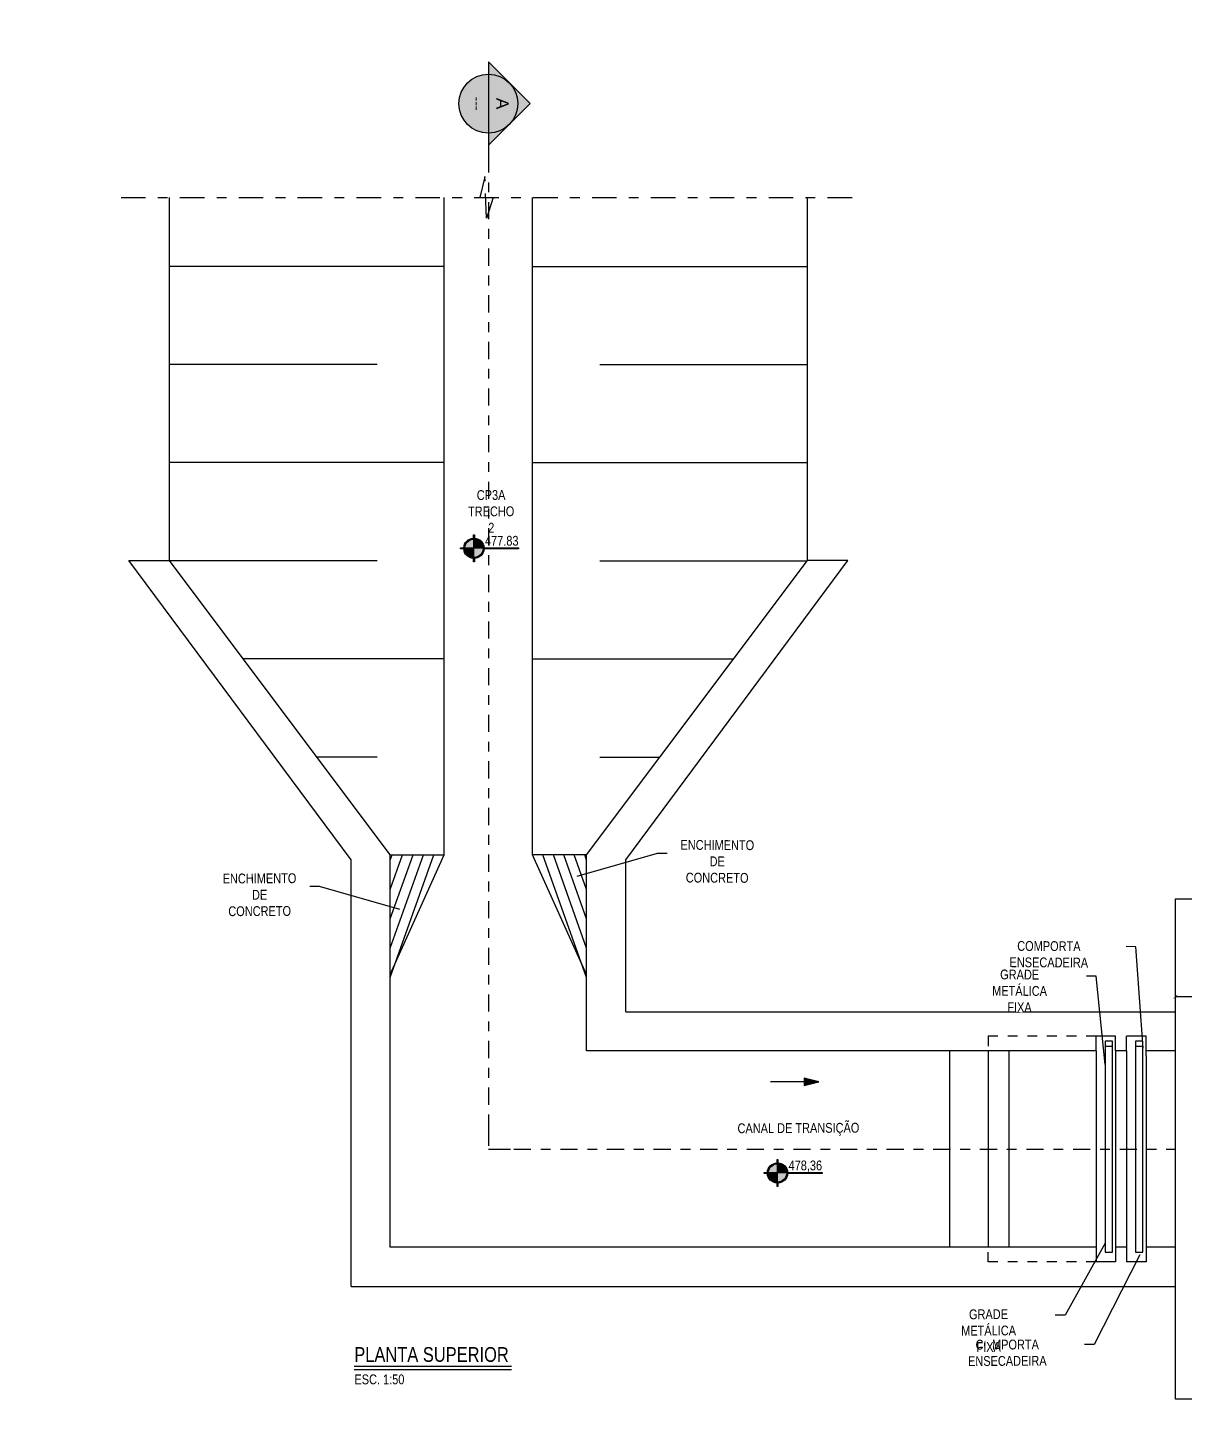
# Model space of a CAD drawing. Header units: feet. Extents: x 0 to 285167, y 0 to 9111449.
# Drawn here: x 285120.95 to 285132.74, y 9111435.38 to 9111449.46 of the extents above; entities that cross this region are included whole.
import ezdxf
from ezdxf import colors
from ezdxf.entities.mleader import LeaderData, LeaderLine
from ezdxf.enums import TextEntityAlignment as Align
from ezdxf.math import Vec2, Vec3

# ---------------------------------------------------------------- set-up
doc = ezdxf.new("R2010")
doc.units = ezdxf.units.FT
doc.header["$MEASUREMENT"] = 0
for name, pattern in [('CENTER2', [1.125, 0.75, -0.125, 0.125, -0.125]), ('DASHDOT', [1, 0.5, -0.25, 0, -0.25]), ('HIDDEN', [0.375, 0.25, -0.125])]:
    doc.linetypes.add(name, pattern=pattern)
doc.layers.get('0').update_dxf_attribs({"linetype": 'CONTINUOUS'})
doc.layers.get('DEFPOINTS').update_dxf_attribs({"linetype": 'CONTINUOUS'})
for name, color, linetype in [('A-NIVEIS', 1, 'CONTINUOUS'), ('A-TEXTO', 2, 'CONTINUOUS'), ('ARQ_SENTIDO', 1, 'CONTINUOUS'), ('EIXO', 1, 'DASHDOT'), ('H-SA-CONTORNO', 2, 'CONTINUOUS'), ('H-SA-DIM', 1, 'CONTINUOUS'), ('H-SA-EIXOS', 1, 'DASHDOT'), ('H-SA-ESTRUTURA (CORTE)', 5, 'CONTINUOUS'), ('H-SA-HTC ENCHIMENTO', 1, 'CONTINUOUS'), ('H-SA-SIMB', 1, 'CONTINUOUS'), ('H-SA-TEXTO', 2, 'CONTINUOUS')]:
    doc.layers.add(name, color=color, linetype=linetype)
doc.styles.add('EGC_Arial_2.0mm', font='arial.ttf', dxfattribs={"width": 0.8, "height": 2})
doc.styles.add('EGC_Arial_2.5mm', font='arial.ttf', dxfattribs={"width": 0.8, "height": 2.5})
doc.styles.add('EGC_Arial_3.0mm', font='arial.ttf', dxfattribs={"width": 0.8, "height": 3})
doc.styles.get("Standard").update_dxf_attribs({"font": 'arial.ttf'})
doc.dimstyles.new('Copy of EGC_2.0mm', dxfattribs={"dimtxt": 0.1, "dimasz": 0.04, "dimexe": 0.04, "dimexo": 0.04, "dimgap": 0.04, "dimtad": 1, "dimzin": 1, "dimdsep": 46, "dimtxsty": 'Standard', "dimblk": 'ARCHTICK', "dimcen": 0, "dimclrd": 1, "dimclre": 1, "dimclrt": 2, "dimazin": 0, "dimtfac": 1, "dimtix": 1, "dimtmove": 1, "dimatfit": 3, "dimldrblk": 'NONE', "dimfxl": 0.002, "dimtolj": 1, "dimtzin": 0, "dimlwd": -1, "dimarcsym": 0})

# ---------------------------------------------------------------- blocks, each defined once
blk = doc.blocks.new('*U1177')
at = {"true_color": 0xffffff}
h = blk.add_hatch(color=7, dxfattribs=at)
h.dxf.hatch_style = 1
edge = h.paths.add_edge_path()
edge.add_arc((0, 0), 2.07, 92.7623, 177.2377, ccw=False)
edge.add_line((-0.1, 2.07), (-0.1, 2.75))
edge.add_line((-0.1, 2.75), (0.1, 2.75))
edge.add_line((0.1, 2.75), (0.1, 2.07))
edge.add_arc((0, 0), 2.07, 2.7623, 87.2377, ccw=False)
edge.add_line((2.07, 0.1), (9.09, 0.1))
edge.add_line((9.09, 0.1), (9.09, -0.1))
edge.add_line((9.09, -0.1), (2.07, -0.1))
edge.add_arc((0, 0), 2.07, 272.7623, 357.2377, ccw=False)
edge.add_line((0.1, -2.07), (0.1, -2.75))
edge.add_line((0.1, -2.75), (-0.1, -2.75))
edge.add_line((-0.1, -2.75), (-0.1, -2.07))
edge.add_arc((0, 0), 2.07, 182.7623, 267.2377, ccw=False)
edge.add_line((-2.07, -0.1), (-2.75, -0.1))
edge.add_line((-2.75, -0.1), (-2.75, 0.1))
edge.add_line((-2.75, 0.1), (-2.07, 0.1))
for p, q in [((0, -2.75), (0, 2.75)), ((9.09, 0), (-2.75, 0))]:
    blk.add_line(p, q)
at = {"color": 7, "true_color": 0xffffff}
blk.add_lwpolyline([(-2.07, 0.1, -0.386246), (-0.1, 2.07), (-0.1, 2.75), (0.1, 2.75), (0.1, 2.07, -0.386246), (2.07, 0.1), (9.09, 0.1), (9.09, -0.1), (2.07, -0.1, -0.386246), (0.1, -2.07), (0.1, -2.75), (-0.1, -2.75), (-0.1, -2.07, -0.386246), (-2.07, -0.1), (-2.75, -0.1), (-2.75, 0.1)], format="xyb", close=True, dxfattribs=at)
blk.add_circle((0, 0), 1.87)
for points in [[(-1.79, -0.57), (0, 0), (-1.8, -0.54), (-1.88, 0)], [(-1.53, -1.08), (-1.57, 0), (-1.79, -0.57), (0, 0)], [(-1.1, -1.52), (-1.1, 0), (-1.53, -1.08), (-1.57, 0)], [(-0.58, -1.78), (-0.59, 0), (-1.1, -1.52), (-1.1, 0)], [(0, -1.88), (0, 0), (-0.58, -1.78), (-0.59, 0)], [(0, 1.87), (0, 0), (0.58, 1.78), (0.59, 0)], [(1.53, 1.08), (1.57, 0), (1.79, 0.57), (0, 0)], [(1.79, 0.57), (0, 0), (1.8, 0.54), (1.87, 0)], [(0.58, 1.78), (0.59, 0), (1.1, 1.52), (1.1, 0)], [(1.1, 1.52), (1.1, 0), (1.53, 1.08), (1.57, 0)]]:
    blk.add_solid(points)
at = {"layer": 'A-TEXTO', "color": 2, "style": 'EGC_Arial_2.0mm', "width": 0.8}
blk.add_attdef('000.00', text='', height=2, dxfattribs=at).set_placement((9.09, 0.53), align=Align.RIGHT)
blk = doc.blocks.new('_None')
blk = doc.blocks.new('*U6')
at = {"true_color": 0x737373}
h = blk.add_hatch(color=8, dxfattribs=at)
h.dxf.hatch_style = 1
h.paths.add_polyline_path([(-4.24, 4.24), (-8.49, 0), (-6, 0, -0.198912)])
h.paths.add_polyline_path([(0, 8.49), (-4.24, 4.24, -0.414214), (4.24, 4.24)])
h.paths.add_polyline_path([(4.24, 4.24, -0.198912), (6, 0), (8.49, 0)])
h = blk.add_hatch(color=8, dxfattribs=at)
h.dxf.hatch_style = 1
h.paths.add_polyline_path([(-4.24, 4.24), (-8.49, 0), (-6, 0, -0.198912)])
h.paths.add_polyline_path([(-15.49, 0.03), (15.49, 0.03), (15.49, 5.65), (-15.49, 5.65)], flags=9)
at = {"true_color": 0xffffff}
h = blk.add_hatch(color=7, dxfattribs=at)
h.dxf.hatch_style = 1
edge = h.paths.add_edge_path()
edge.add_arc((0, 0), 6, 0, 360)
for p, q in [((0, 8.49), (-8.49, 0)), ((0, 8.49), (8.49, 0)), ((-6, 0), (6, 0)), ((-8.49, 0), (-6, 0)), ((6, 0), (10.55, 0))]:
    blk.add_line(p, q)
blk.add_circle((0, 0), 6)
for tag, height, style, p in [('IDENTIFIER', 2.5, 'EGC_Arial_2.5mm', (0, 2.87)), ('DRG_REF', 2, 'EGC_Arial_2.0mm', (0, -2.29))]:
    blk.add_attdef(tag, text='', height=height, dxfattribs=dict(style=style)).set_placement(p, align=Align.MIDDLE_CENTER)
blk = doc.blocks.new('EGC-SETA SENTIDO DA TUBULAÇÃO')
h = blk.add_hatch(color=256)
h.dxf.hatch_style = 1
h.paths.add_polyline_path([(-3, 0.75), (0, 0), (-3, -0.75)])
blk.add_line((0, 0), (-9.84, 0))
blk.add_lwpolyline([(-3, 0.75), (0, 0), (-3, -0.75), (-3, 0.75)])
blk = doc.blocks.new('*U1175')
at = {"color": 5}
blk.add_line((5, -9.04), (37.02, -9.04), dxfattribs=at)
blk.add_line((5, -9.71), (37.02, -9.71))
at = {"style": 'EGC_Arial_3.0mm', "width": 0.8}
blk.add_attdef('TITULO', text='', height=3, dxfattribs=at).set_placement((5, -9.04), align=Align.BOTTOM_LEFT)
at = {"style": 'EGC_Arial_2.0mm', "width": 0.8}
blk.add_attdef('ESCALA', text='', height=2, dxfattribs=at).set_placement((5.03, -10.71), align=Align.TOP_LEFT)
blk = doc.blocks.new('_ArchTick')
at = {"color": 0, "linetype": 'ByBlock', "const_width": 0.15}
blk.add_lwpolyline([(-0.5, -0.5), (0.5, 0.5)], dxfattribs=at)
blk = doc.blocks.new('*D1211')
at = {"layer": 'DEFPOINTS', "color": 0, "transparency": 16777216}
for p in [(285132.644, 9111439.588), (285132.644, 9111439.435), (285133.343, 9111439.436)]:
    blk.add_point(p, dxfattribs=at)
at = {"layer": 'H-SA-DIM', "color": 1, "lineweight": -2, "transparency": 16777216}
for p, q in [((285132.644, 9111439.475), (285132.644, 9111439.628)), ((285133.343, 9111439.476), (285133.343, 9111439.628))]:
    blk.add_line(p, q, dxfattribs=at)
at = {"layer": 'H-SA-DIM', "color": 1, "transparency": 16777216}
blk.add_line((285133.343, 9111439.588), (285132.644, 9111439.588), dxfattribs=at)
at = {"layer": 'H-SA-DIM', "color": 1, "transparency": 16777216, "xscale": 0.04, "yscale": 0.04, "zscale": 0.04, "rotation": 180}
blk.add_blockref('_ArchTick', (285132.644, 9111439.588), dxfattribs=at)
at = {"layer": 'H-SA-DIM', "color": 1, "transparency": 16777216, "xscale": 0.04, "yscale": 0.04, "zscale": 0.04}
blk.add_blockref('_ArchTick', (285133.343, 9111439.588), dxfattribs=at)
at = {"layer": 'H-SA-DIM', "color": 2, "transparency": 16777216, "insert": (285132.994, 9111439.679), "char_height": 0.1, "attachment_point": 5}
blk.add_mtext('\\A1;0.70', dxfattribs=at)

msp = doc.modelspace()

# ---------------------------------------------------------------- linework, layer by layer
at = {"layer": 'H-SA-CONTORNO', "ltscale": 0.75}
for p, q in [((285125.192, 9111441.035), (285125.192, 9111447.733)), ((285126.092, 9111441.035), (285126.092, 9111447.733)), ((285130.344, 9111437.035), (285130.344, 9111439.035)), ((285132.344, 9111438.985), (285132.344, 9111437.085)), ((285132.236, 9111436.985), (285132.311, 9111436.985))]:
    msp.add_line(p, q, dxfattribs=at)
at = {"layer": 'H-SA-CONTORNO', "color": 1, "linetype": 'HIDDEN', "ltscale": 0.05}
for points in [[(285131.834, 9111439.185), (285130.734, 9111439.185), (285130.734, 9111439.035)], [(285131.834, 9111436.885), (285130.734, 9111436.885), (285130.734, 9111437.035)]]:
    msp.add_lwpolyline(points, dxfattribs=at)
at = {"layer": 'H-SA-EIXOS', "ltscale": 0.5}
for p, q in [((285125.606, 9111447.943), (285125.555, 9111447.733)), ((285125.621, 9111447.523), (285125.606, 9111447.947)), ((285121.898, 9111447.733), (285129.452, 9111447.733)), ((285125.69, 9111447.733), (285125.621, 9111447.52))]:
    msp.add_line(p, q, dxfattribs=at)
at = {"layer": 'H-SA-ESTRUTURA (CORTE)', "color": 2}
for p, q in [((285126.642, 9111441.035), (285128.892, 9111444.035)), ((285127.042, 9111440.983), (285129.306, 9111444.035)), ((285129.306, 9111444.035), (285128.892, 9111444.035)), ((285124.242, 9111436.635), (285124.242, 9111440.983)), ((285126.642, 9111439.035), (285126.642, 9111441.035)), ((285127.042, 9111439.435), (285130.385, 9111439.435)), ((285130.385, 9111439.435), (285132.644, 9111439.435)), ((285132.344, 9111439.185), (285132.144, 9111439.185)), ((285132.144, 9111439.035), (285132.144, 9111439.185)), ((285132.344, 9111438.985), (285132.344, 9111439.185)), ((285131.134, 9111439.035), (285126.642, 9111439.035)), ((285131.834, 9111439.035), (285127.834, 9111439.035)), ((285132.145, 9111439.035), (285132.034, 9111439.035)), ((285132.644, 9111439.035), (285132.344, 9111439.035)), ((285132.144, 9111437.035), (285132.034, 9111437.035)), ((285132.144, 9111437.035), (285132.144, 9111436.885)), ((285132.344, 9111437.085), (285132.344, 9111436.885)), ((285132.644, 9111437.035), (285132.344, 9111437.035)), ((285132.344, 9111436.885), (285132.144, 9111436.885)), ((285130.385, 9111436.635), (285132.644, 9111436.635))]:
    msp.add_line(p, q, dxfattribs=at)
at = {"layer": 'H-SA-ESTRUTURA (CORTE)'}
for p, q in [((285132.644, 9111435.485), (285132.644, 9111440.585)), ((285132.644, 9111440.585), (285142.644, 9111440.585)), ((285142.644, 9111435.485), (285132.644, 9111435.485))]:
    msp.add_line(p, q, dxfattribs=at)
at = {"layer": 'H-SA-HTC ENCHIMENTO'}
for p, q in [((285128.892, 9111444.035), (285128.892, 9111447.733)), ((285125.192, 9111447.031), (285122.392, 9111447.031)), ((285126.092, 9111447.031), (285128.892, 9111447.031)), ((285124.507, 9111446.031), (285122.392, 9111446.031)), ((285126.777, 9111446.031), (285128.892, 9111446.031)), ((285125.192, 9111445.031), (285122.392, 9111445.031)), ((285126.092, 9111445.031), (285128.892, 9111445.031)), ((285126.777, 9111444.031), (285128.891, 9111444.031)), ((285126.092, 9111443.031), (285128.139, 9111443.031)), ((285126.777, 9111442.031), (285127.389, 9111442.031)), ((285126.642, 9111441.035), (285126.092, 9111441.035))]:
    msp.add_line(p, q, dxfattribs=at)

# ---------------------------------------------------------------- block references
at = {"layer": 'A-NIVEIS', "xscale": 0.05, "yscale": 0.05, "zscale": 0.05}
msp.add_blockref('*U1177', (285125.494, 9111444.158), dxfattribs=at).add_auto_attribs({'000.00': '477.83'})
at = {"layer": 'ARQ_SENTIDO', "xscale": 0.05, "yscale": -0.05, "zscale": -0.05}
msp.add_blockref('EGC-SETA SENTIDO DA TUBULAÇÃO', (285129.008, 9111438.72), dxfattribs=at)
at = {"layer": 'H-SA-SIMB', "xscale": 0.05, "yscale": 0.05, "zscale": 0.05, "rotation": 270}
msp.add_blockref('*U6', (285125.642, 9111448.69), dxfattribs=at).add_auto_attribs({'DRG_REF': '---', 'IDENTIFIER': 'A'})

# ---------------------------------------------------------------- dimensions: what is measured, and where the dimension line sits
at = {"layer": 'H-SA-DIM'}
dim = msp.add_linear_dim(base=(285132.644, 9111439.588), p1=(285133.343, 9111439.436), p2=(285132.644, 9111439.435), dimstyle='Copy of EGC_2.0mm', dxfattribs=at)
dim.commit()
dim.dimension.update_dxf_attribs({"geometry": '*D1211', "text_midpoint": (285132.994, 9111439.679)})

# ---------------------------------------------------------------- next in the draw order: leaders
at = {"layer": 'H-SA-TEXTO'}
ml = msp.add_multileader_mtext('Standard', dxfattribs=at)
ml.set_content('CP3A TRECHO 2', color=2, style='EGC_Arial_2.0mm')
ml.set_leader_properties(color=1, linetype='ByLayer', lineweight=-1)
ml.set_arrow_properties(name='NONE')
ml.build(insert=Vec2(0, 0))
ml.multileader.update_dxf_attribs({"text_left_attachment_type": 2, "text_right_attachment_type": 2, "dogleg_length": 1.982, "arrow_head_size": 0.075, "scale": 0.05})
ctx = ml.context
ctx.base_point, ctx.scale, ctx.char_height, ctx.arrow_head_size, ctx.landing_gap_size, ctx.plane_origin, ctx.plane_x_axis, ctx.plane_y_axis = Vec3(285125.341, 9111444.613), 0.05, 0.1, 0.075, 0.05, Vec3(285500.601, 9111506.593), Vec3(0.999987, 0.005007), Vec3(-0.005007, 0.999987)
ctx.left_attachment, ctx.right_attachment, ctx.text_align_type = 2, 2, 1
notes = []
notes.append((ctx, [(0, (0, 0, 0), (0, 0), (1, 0), 1, [])]))
ctx.mtext.insert, ctx.mtext.text_direction, ctx.mtext.rotation, ctx.mtext.width, ctx.mtext.defined_height, ctx.mtext.alignment, ctx.mtext.flow_direction = Vec3(285125.669, 9111444.751), Vec3(0.999987, 0.005007), 0.005007, 0.56018, 1.047, 2, 5
ctx.mtext.has_bg_fill, ctx.mtext.bg_color, ctx.mtext.bg_scale_factor, ctx.mtext.bg_transparency, ctx.mtext.use_window_bg_color = 1, -1073741824, 1, 0, 1
ml = msp.add_multileader_mtext('Standard', dxfattribs=at)
ml.set_content('ENCHIMENTO DE CONCRETO', color=2, style='EGC_Arial_2.0mm')
ml.set_leader_properties(color=1, linetype='ByLayer', lineweight=-1)
ml.set_arrow_properties(name='NONE')
ml.build(insert=Vec2(0, 0))
ml.multileader.update_dxf_attribs({"text_left_attachment_type": 2, "text_right_attachment_type": 2, "dogleg_length": 1.982, "arrow_head_size": 0.075, "scale": 0.05})
ctx = ml.context
ctx.base_point, ctx.scale, ctx.char_height, ctx.arrow_head_size, ctx.landing_gap_size, ctx.plane_origin, ctx.plane_x_axis, ctx.plane_y_axis = Vec3(285127.463, 9111441.05), 0.05, 0.1, 0.075, 0.05, Vec3(285203.349, 9111445.498), Vec3(0.999987, -0.005007), Vec3(0.005007, 0.999987)
ctx.left_attachment, ctx.right_attachment, ctx.text_align_type = 2, 2, 1
notes.append((ctx, [(0, (1, 1, 0), (285127.364, 9111441.051), (0.999987, -0.005007), 0.0991, [(0, [(285126.545, 9111440.816)], 0, [])])]))
ctx.mtext.insert, ctx.mtext.text_direction, ctx.mtext.rotation, ctx.mtext.width, ctx.mtext.defined_height, ctx.mtext.alignment, ctx.mtext.flow_direction = Vec3(285127.975, 9111441.184), Vec3(0.999987, -0.005007), 6.278178, 1.02461, 0.309, 2, 5
ctx.mtext.has_bg_fill, ctx.mtext.bg_color, ctx.mtext.bg_scale_factor, ctx.mtext.bg_transparency, ctx.mtext.use_window_bg_color = 1, -1073741824, 1, 0, 1
ml = msp.add_multileader_mtext('Standard', dxfattribs=at)
ml.set_content('COMPORTA ENSECADEIRA', color=2, style='EGC_Arial_2.0mm')
ml.set_leader_properties(color=1, linetype='ByLayer', lineweight=-1)
ml.set_arrow_properties(name='NONE')
ml.build(insert=Vec2(0, 0))
ml.multileader.update_dxf_attribs({"text_left_attachment_type": 2, "text_right_attachment_type": 2, "dogleg_length": 1.982, "arrow_head_size": 0.075, "scale": 0.05})
ctx = ml.context
ctx.base_point, ctx.scale, ctx.char_height, ctx.arrow_head_size, ctx.landing_gap_size, ctx.plane_origin, ctx.plane_x_axis, ctx.plane_y_axis = Vec3(285130.143, 9111436.037), 0.05, 0.1, 0.075, 0.05, Vec3(285207.771, 9111432.622), Vec3(0.999987, 0.005007), Vec3(-0.005007, 0.999987)
ctx.left_attachment, ctx.right_attachment, ctx.text_align_type = 2, 2, 1
notes.append((ctx, [(1, (1, 1, 0), (285131.814, 9111436.045), (-0.999987, -0.005007), 0.0991, [(0, [(285132.281, 9111436.959)], 0, [])])]))
ctx.mtext.insert, ctx.mtext.text_direction, ctx.mtext.rotation, ctx.mtext.width, ctx.mtext.defined_height, ctx.mtext.alignment, ctx.mtext.flow_direction = Vec3(285130.929, 9111436.093), Vec3(0.999987, 0.005007), 0.005007, 1.48602, 0.891, 2, 5
ctx.mtext.has_bg_fill, ctx.mtext.bg_color, ctx.mtext.bg_scale_factor, ctx.mtext.bg_transparency, ctx.mtext.use_window_bg_color = 1, -1073741824, 1, 0, 1
for ctx, leaders in notes:
    for number, flags, end, landing, length, lines in leaders:
        leader = LeaderData()
        leader.index, (leader.has_last_leader_line, leader.has_dogleg_vector, leader.attachment_direction) = number, flags
        leader.last_leader_point, leader.dogleg_vector, leader.dogleg_length = Vec3(end), Vec3(landing), length
        for number, points, colour, breaks in lines:
            line = LeaderLine()
            line.index, line.vertices, line.color, line.breaks = number, Vec3.list(points), colors.encode_raw_color(colour), breaks
            leader.lines.append(line)
        ctx.leaders.append(leader)

# ---------------------------------------------------------------- next in the draw order: linework, layer by layer
at = {"layer": 'H-SA-CONTORNO', "ltscale": 0.75}
for p, q in [((285124.642, 9111439.815), (285125.192, 9111441.035)), ((285126.642, 9111439.815), (285126.092, 9111441.035)), ((285131.926, 9111436.985), (285132.001, 9111436.985))]:
    msp.add_line(p, q, dxfattribs=at)
at = {"layer": 'H-SA-ESTRUTURA (CORTE)', "color": 2}
for p, q in [((285121.978, 9111444.035), (285122.392, 9111444.035)), ((285124.242, 9111440.983), (285121.978, 9111444.035)), ((285124.642, 9111441.035), (285122.392, 9111444.035)), ((285124.642, 9111437.035), (285124.642, 9111441.035)), ((285127.042, 9111439.435), (285127.042, 9111440.983)), ((285131.834, 9111437.035), (285124.642, 9111437.035)), ((285131.834, 9111437.035), (285131.834, 9111436.885)), ((285132.034, 9111437.035), (285132.034, 9111436.885)), ((285132.034, 9111436.885), (285131.834, 9111436.885)), ((285124.242, 9111436.635), (285130.385, 9111436.635))]:
    msp.add_line(p, q, dxfattribs=at)
at = {"layer": 'H-SA-HTC ENCHIMENTO'}
for p, q in [((285122.392, 9111444.035), (285122.392, 9111447.733)), ((285124.507, 9111444.031), (285122.393, 9111444.031)), ((285125.192, 9111443.031), (285123.145, 9111443.031)), ((285124.507, 9111442.031), (285123.895, 9111442.031)), ((285124.642, 9111441.035), (285125.192, 9111441.035)), ((285124.642, 9111439.784), (285125.086, 9111441.035)), ((285124.642, 9111440.083), (285124.98, 9111441.035)), ((285124.642, 9111440.382), (285124.874, 9111441.035)), ((285124.642, 9111440.681), (285124.768, 9111441.035)), ((285124.642, 9111440.98), (285124.661, 9111441.035)), ((285126.642, 9111439.784), (285126.198, 9111441.035)), ((285126.642, 9111440.083), (285126.304, 9111441.035)), ((285126.642, 9111440.382), (285126.41, 9111441.035)), ((285126.642, 9111440.681), (285126.516, 9111441.035)), ((285126.642, 9111440.98), (285126.623, 9111441.035))]:
    msp.add_line(p, q, dxfattribs=at)

# ---------------------------------------------------------------- next in the draw order: leaders
at = {"layer": 'H-SA-TEXTO'}
ml = msp.add_multileader_mtext('Standard', dxfattribs=at)
ml.set_content('ENCHIMENTO DE CONCRETO', color=2, style='EGC_Arial_2.0mm')
ml.set_leader_properties(color=1, linetype='ByLayer', lineweight=-1)
ml.set_arrow_properties(name='NONE')
ml.build(insert=Vec2(0, 0))
ml.multileader.update_dxf_attribs({"text_left_attachment_type": 2, "text_right_attachment_type": 2, "dogleg_length": 1.982, "arrow_head_size": 0.075, "scale": 0.05})
ctx = ml.context
ctx.base_point, ctx.scale, ctx.char_height, ctx.arrow_head_size, ctx.landing_gap_size, ctx.plane_origin, ctx.plane_x_axis, ctx.plane_y_axis = Vec3(285122.798, 9111440.705), 0.05, 0.1, 0.075, 0.05, Vec3(285047.935, 9111445.158), Vec3(0.999987, 0.005007), Vec3(-0.005007, 0.999987)
ctx.left_attachment, ctx.right_attachment, ctx.text_align_type = 2, 2, 1
notes = []
notes.append((ctx, [(0, (1, 1, 0), (285123.92, 9111440.711), (-0.999987, -0.005007), 0.0991, [(0, [(285124.739, 9111440.477)], 0, [])])]))
ctx.mtext.insert, ctx.mtext.text_direction, ctx.mtext.rotation, ctx.mtext.width, ctx.mtext.defined_height, ctx.mtext.alignment, ctx.mtext.flow_direction = Vec3(285123.309, 9111440.844), Vec3(0.999987, 0.005007), 0.005007, 1.02461, 0.309, 2, 5
ctx.mtext.has_bg_fill, ctx.mtext.bg_color, ctx.mtext.bg_scale_factor, ctx.mtext.bg_transparency, ctx.mtext.use_window_bg_color = 1, -1073741824, 1, 0, 1
ml = msp.add_multileader_mtext('Standard', dxfattribs=at)
ml.set_content('CANAL DE TRANSIÇÃO', color=2, style='EGC_Arial_2.0mm')
ml.set_leader_properties(color=1, linetype='ByLayer', lineweight=-1)
ml.set_arrow_properties(name='NONE')
ml.build(insert=Vec2(0, 0))
ml.multileader.update_dxf_attribs({"text_left_attachment_type": 2, "text_right_attachment_type": 2, "dogleg_length": 1.982, "arrow_head_size": 0.075, "scale": 0.05})
ctx = ml.context
ctx.base_point, ctx.scale, ctx.char_height, ctx.arrow_head_size, ctx.landing_gap_size, ctx.plane_origin, ctx.plane_x_axis, ctx.plane_y_axis = Vec3(285128.136, 9111438.221), 0.05, 0.1, 0.075, 0.05, Vec3(285509.023, 9111500.482), Vec3(0.999987, 0.005007), Vec3(-0.005007, 0.999987)
ctx.left_attachment, ctx.right_attachment, ctx.text_align_type = 2, 2, 1
notes.append((ctx, [(0, (0, 0, 0), (0, 0), (1, 0), 1, [])]))
ctx.mtext.insert, ctx.mtext.text_direction, ctx.mtext.rotation, ctx.mtext.width, ctx.mtext.defined_height, ctx.mtext.alignment, ctx.mtext.flow_direction = Vec3(285128.801, 9111438.3), Vec3(0.999987, 0.005007), 0.005007, 3.390088210153408e-11, 1.047, 2, 5
ctx.mtext.has_bg_fill, ctx.mtext.bg_color, ctx.mtext.bg_scale_factor, ctx.mtext.bg_transparency, ctx.mtext.use_window_bg_color = 1, -1073741824, 1, 0, 1
ml = msp.add_multileader_mtext('Standard', dxfattribs=at)
ml.set_content('GRADE METÁLICA FIXA', color=2, style='EGC_Arial_2.0mm')
ml.set_leader_properties(color=1, linetype='ByLayer', lineweight=-1)
ml.set_arrow_properties(name='NONE')
ml.build(insert=Vec2(0, 0))
ml.multileader.update_dxf_attribs({"text_left_attachment_type": 2, "text_right_attachment_type": 2, "dogleg_length": 1.982, "arrow_head_size": 0.075, "scale": 0.05})
ctx = ml.context
ctx.base_point, ctx.scale, ctx.char_height, ctx.arrow_head_size, ctx.landing_gap_size, ctx.plane_origin, ctx.plane_x_axis, ctx.plane_y_axis = Vec3(285130.057, 9111436.335), 0.05, 0.1, 0.075, 0.05, Vec3(285207.379, 9111430.067), Vec3(0.999987, 0.005007), Vec3(-0.005007, 0.999987)
ctx.left_attachment, ctx.right_attachment, ctx.text_align_type = 2, 2, 1
notes.append((ctx, [(1, (1, 1, 0), (285131.518, 9111436.343), (-0.999987, -0.005007), 0.0991, [(0, [(285131.927, 9111437.076)], 0, [])])]))
ctx.mtext.insert, ctx.mtext.text_direction, ctx.mtext.rotation, ctx.mtext.width, ctx.mtext.defined_height, ctx.mtext.alignment, ctx.mtext.flow_direction = Vec3(285130.738, 9111436.402), Vec3(0.999987, 0.005007), 0.005007, 1.32501, 0.881, 2, 5
ctx.mtext.has_bg_fill, ctx.mtext.bg_color, ctx.mtext.bg_scale_factor, ctx.mtext.bg_transparency, ctx.mtext.use_window_bg_color = 1, -1073741824, 1, 0, 1
for ctx, leaders in notes:
    for number, flags, end, landing, length, lines in leaders:
        leader = LeaderData()
        leader.index, (leader.has_last_leader_line, leader.has_dogleg_vector, leader.attachment_direction) = number, flags
        leader.last_leader_point, leader.dogleg_vector, leader.dogleg_length = Vec3(end), Vec3(landing), length
        for number, points, colour, breaks in lines:
            line = LeaderLine()
            line.index, line.vertices, line.color, line.breaks = number, Vec3.list(points), colors.encode_raw_color(colour), breaks
            leader.lines.append(line)
        ctx.leaders.append(leader)

# ---------------------------------------------------------------- next in the draw order: linework, layer by layer
at = {"layer": 'EIXO', "ltscale": 0.35}
msp.add_line((285125.9, 9111438.035), (285132.644, 9111438.035), dxfattribs=at)
msp.add_lwpolyline([(285125.642, 9111448.162), (285125.642, 9111438.292)], dxfattribs=at)
at = {"layer": 'H-SA-CONTORNO', "ltscale": 0.75}
for p, q in [((285130.734, 9111439.035), (285130.734, 9111437.035)), ((285130.944, 9111439.035), (285130.944, 9111437.035))]:
    msp.add_line(p, q, dxfattribs=at)
at = {"layer": 'H-SA-SIMB', "color": 4, "linetype": 'CENTER2', "ltscale": 0.3}
msp.add_lwpolyline([(285125.642, 9111438.292), (285125.642, 9111438.035), (285125.9, 9111438.035)], dxfattribs=at)

# ---------------------------------------------------------------- next in the draw order: block references
at = {"layer": 'A-NIVEIS', "xscale": 0.05, "yscale": 0.05, "zscale": 0.05}
msp.add_blockref('*U1177', (285128.588, 9111437.792), dxfattribs=at).add_auto_attribs({'000.00': '478,36'})
at = {"layer": 'H-SA-TEXTO', "xscale": 0.05, "yscale": 0.05, "zscale": 0.05}
msp.add_blockref('*U1175', (285124.025, 9111436.274), dxfattribs=at).add_auto_attribs({'TITULO': 'PLANTA SUPERIOR', 'ESCALA': 'ESC. 1:50'})

# ---------------------------------------------------------------- next in the draw order: leaders
at = {"layer": 'H-SA-TEXTO'}
ml = msp.add_multileader_mtext('Standard', dxfattribs=at)
ml.set_content('COMPORTA ENSECADEIRA', color=2, style='EGC_Arial_2.0mm')
ml.set_leader_properties(color=1, linetype='ByLayer', lineweight=-1)
ml.set_arrow_properties(name='NONE')
ml.build(insert=Vec2(0, 0))
ml.multileader.update_dxf_attribs({"text_left_attachment_type": 2, "text_right_attachment_type": 2, "dogleg_length": 1.982, "arrow_head_size": 0.075, "scale": 0.05})
ctx = ml.context
ctx.base_point, ctx.scale, ctx.char_height, ctx.arrow_head_size, ctx.landing_gap_size, ctx.plane_origin, ctx.plane_x_axis, ctx.plane_y_axis = Vec3(285130.568, 9111440.106), 0.05, 0.1, 0.075, 0.05, Vec3(285207.771, 9111439.549), Vec3(0.999987, -0.005007), Vec3(0.005007, 0.999987)
ctx.left_attachment, ctx.right_attachment, ctx.text_align_type = 2, 2, 1
notes = []
notes.append((ctx, [(1, (1, 1, 0), (285132.239, 9111440.098), (-0.999987, 0.005007), 0.0991, [(0, [(285132.313, 9111439.063)], 0, [])])]))
ctx.mtext.insert, ctx.mtext.text_direction, ctx.mtext.rotation, ctx.mtext.width, ctx.mtext.defined_height, ctx.mtext.alignment, ctx.mtext.flow_direction = Vec3(285131.354, 9111440.154), Vec3(0.999987, -0.005007), 6.278178, 1.48602, 0.891, 2, 5
ctx.mtext.has_bg_fill, ctx.mtext.bg_color, ctx.mtext.bg_scale_factor, ctx.mtext.bg_transparency, ctx.mtext.use_window_bg_color = 1, -1073741824, 1, 0, 1
for ctx, leaders in notes:
    for number, flags, end, landing, length, lines in leaders:
        leader = LeaderData()
        leader.index, (leader.has_last_leader_line, leader.has_dogleg_vector, leader.attachment_direction) = number, flags
        leader.last_leader_point, leader.dogleg_vector, leader.dogleg_length = Vec3(end), Vec3(landing), length
        for number, points, colour, breaks in lines:
            line = LeaderLine()
            line.index, line.vertices, line.color, line.breaks = number, Vec3.list(points), colors.encode_raw_color(colour), breaks
            leader.lines.append(line)
        ctx.leaders.append(leader)

# ---------------------------------------------------------------- next in the draw order: linework, layer by layer
at = {"layer": 'H-SA-CONTORNO', "ltscale": 0.75}
for p, q in [((285132.236, 9111439.085), (285132.311, 9111439.085)), ((285132.034, 9111439.035), (285132.034, 9111437.035)), ((285132.144, 9111439.035), (285132.144, 9111437.035))]:
    msp.add_line(p, q, dxfattribs=at)
at = {"layer": 'H-SA-CONTORNO'}
msp.add_lwpolyline([(285132.236, 9111439.135), (285132.236, 9111436.985), (285132.311, 9111436.985), (285132.311, 9111439.135)], close=True, dxfattribs=at)
at = {"layer": 'H-SA-ESTRUTURA (CORTE)', "color": 2}
for p, q in [((285132.034, 9111439.185), (285131.834, 9111439.185)), ((285131.834, 9111439.035), (285131.834, 9111439.185)), ((285132.034, 9111439.035), (285132.034, 9111439.185))]:
    msp.add_line(p, q, dxfattribs=at)

# ---------------------------------------------------------------- next in the draw order: leaders
at = {"layer": 'H-SA-TEXTO'}
ml = msp.add_multileader_mtext('Standard', dxfattribs=at)
ml.set_content('GRADE METÁLICA FIXA', color=2, style='EGC_Arial_2.0mm')
ml.set_leader_properties(color=1, linetype='ByLayer', lineweight=-1)
ml.set_arrow_properties(name='NONE')
ml.build(insert=Vec2(0, 0))
ml.multileader.update_dxf_attribs({"text_left_attachment_type": 2, "text_right_attachment_type": 2, "dogleg_length": 1.982, "arrow_head_size": 0.075, "scale": 0.05})
ctx = ml.context
ctx.base_point, ctx.scale, ctx.char_height, ctx.arrow_head_size, ctx.landing_gap_size, ctx.plane_origin, ctx.plane_x_axis, ctx.plane_y_axis = Vec3(285130.375, 9111439.804), 0.05, 0.1, 0.075, 0.05, Vec3(285207.379, 9111442.104), Vec3(0.999987, -0.005007), Vec3(0.005007, 0.999987)
ctx.left_attachment, ctx.right_attachment, ctx.text_align_type = 2, 2, 1
notes = []
notes.append((ctx, [(1, (1, 1, 0), (285131.835, 9111439.797), (-0.999987, 0.005007), 0.0991, [(0, [(285131.928, 9111438.897)], 0, [])])]))
ctx.mtext.insert, ctx.mtext.text_direction, ctx.mtext.rotation, ctx.mtext.width, ctx.mtext.defined_height, ctx.mtext.alignment, ctx.mtext.flow_direction = Vec3(285131.056, 9111439.864), Vec3(0.999987, -0.005007), 6.278178, 1.32501, 0.881, 2, 5
ctx.mtext.has_bg_fill, ctx.mtext.bg_color, ctx.mtext.bg_scale_factor, ctx.mtext.bg_transparency, ctx.mtext.use_window_bg_color = 1, -1073741824, 1, 0, 1
for ctx, leaders in notes:
    for number, flags, end, landing, length, lines in leaders:
        leader = LeaderData()
        leader.index, (leader.has_last_leader_line, leader.has_dogleg_vector, leader.attachment_direction) = number, flags
        leader.last_leader_point, leader.dogleg_vector, leader.dogleg_length = Vec3(end), Vec3(landing), length
        for number, points, colour, breaks in lines:
            line = LeaderLine()
            line.index, line.vertices, line.color, line.breaks = number, Vec3.list(points), colors.encode_raw_color(colour), breaks
            leader.lines.append(line)
        ctx.leaders.append(leader)

# ---------------------------------------------------------------- next in the draw order: linework, layer by layer
at = {"layer": 'H-SA-CONTORNO', "ltscale": 0.75}
for p, q in [((285131.926, 9111439.085), (285132.001, 9111439.085)), ((285131.834, 9111439.035), (285131.834, 9111437.035))]:
    msp.add_line(p, q, dxfattribs=at)
at = {"layer": 'H-SA-CONTORNO'}
msp.add_lwpolyline([(285131.926, 9111439.135), (285131.926, 9111436.985), (285132.001, 9111436.985), (285132.001, 9111439.135)], close=True, dxfattribs=at)

# ---------------------------------------------------------------- next in the draw order: leaders
at = {"layer": 'H-SA-TEXTO'}
ml = msp.add_multileader_mtext('Standard', dxfattribs=at)
ml.set_content('CP-3 TRECHO 2', color=2, style='EGC_Arial_2.0mm')
ml.set_leader_properties(color=1, linetype='ByLayer', lineweight=-1)
ml.set_arrow_properties(name='NONE')
ml.build(insert=Vec2(0, 0))
ml.multileader.update_dxf_attribs({"text_left_attachment_type": 2, "text_right_attachment_type": 2, "dogleg_length": 1.982, "arrow_head_size": 0.075, "scale": 0.05})
ctx = ml.context
ctx.base_point, ctx.scale, ctx.char_height, ctx.arrow_head_size, ctx.landing_gap_size, ctx.plane_origin, ctx.plane_x_axis, ctx.plane_y_axis = Vec3(285162.152, 9111438.3, -478.198), 0.05, 0.1, 0.075, 0.05, Vec3(284787.787, 9111500.044, -478.198), Vec3(0.999987, -0.005007), Vec3(0.005007, 0.999987)
ctx.left_attachment, ctx.right_attachment, ctx.text_align_type = 2, 2, 1
notes = []
notes.append((ctx, [(0, (0, 0, 0), (0, 0), (1, 0), 1, [])]))
ctx.mtext.insert, ctx.mtext.text_direction, ctx.mtext.rotation, ctx.mtext.width, ctx.mtext.defined_height, ctx.mtext.alignment, ctx.mtext.flow_direction = Vec3(285162.622, 9111438.35, -478.198), Vec3(0.999987, -0.005007), 6.278178, 1.45791, 1.047, 2, 5
ctx.mtext.has_bg_fill, ctx.mtext.bg_color, ctx.mtext.bg_scale_factor, ctx.mtext.bg_transparency, ctx.mtext.use_window_bg_color = 1, -1073741824, 1, 0, 1
for ctx, leaders in notes:
    for number, flags, end, landing, length, lines in leaders:
        leader = LeaderData()
        leader.index, (leader.has_last_leader_line, leader.has_dogleg_vector, leader.attachment_direction) = number, flags
        leader.last_leader_point, leader.dogleg_vector, leader.dogleg_length = Vec3(end), Vec3(landing), length
        for number, points, colour, breaks in lines:
            line = LeaderLine()
            line.index, line.vertices, line.color, line.breaks = number, Vec3.list(points), colors.encode_raw_color(colour), breaks
            leader.lines.append(line)
        ctx.leaders.append(leader)

# ---------------------------------------------------------------- next in the draw order: leaders
ml = msp.add_multileader_mtext('Standard', dxfattribs=at)
ml.set_content('CÂMARA DE DESCARGA', color=2, style='EGC_Arial_2.0mm')
ml.set_leader_properties(color=1, linetype='ByLayer', lineweight=-1)
ml.set_arrow_properties(name='NONE')
ml.build(insert=Vec2(0, 0))
ml.multileader.update_dxf_attribs({"text_left_attachment_type": 2, "text_right_attachment_type": 2, "dogleg_length": 1.982, "arrow_head_size": 0.075, "scale": 0.05})
ctx = ml.context
ctx.base_point, ctx.scale, ctx.char_height, ctx.arrow_head_size, ctx.landing_gap_size, ctx.plane_origin, ctx.plane_x_axis, ctx.plane_y_axis = Vec3(285157.772, 9111438.079, -239.099), 0.05, 0.1, 0.075, 0.05, Vec3(285535.897, 9111508.017, -239.099), Vec3(0.999987, 0.005007), Vec3(-0.005007, 0.999987)
ctx.left_attachment, ctx.right_attachment, ctx.text_align_type = 2, 2, 1
notes = []
notes.append((ctx, [(0, (0, 0, 0), (0, 0), (1, 0), 1, [])]))
ctx.mtext.insert, ctx.mtext.text_direction, ctx.mtext.rotation, ctx.mtext.width, ctx.mtext.defined_height, ctx.mtext.alignment, ctx.mtext.flow_direction = Vec3(285158.48, 9111438.146, -239.099), Vec3(0.999987, 0.005007), 0.005007, 1.32283, 0.256, 2, 5
ctx.mtext.has_bg_fill, ctx.mtext.bg_color, ctx.mtext.bg_scale_factor, ctx.mtext.bg_transparency, ctx.mtext.use_window_bg_color = 1, -1073741824, 1, 0, 1
for ctx, leaders in notes:
    for number, flags, end, landing, length, lines in leaders:
        leader = LeaderData()
        leader.index, (leader.has_last_leader_line, leader.has_dogleg_vector, leader.attachment_direction) = number, flags
        leader.last_leader_point, leader.dogleg_vector, leader.dogleg_length = Vec3(end), Vec3(landing), length
        for number, points, colour, breaks in lines:
            line = LeaderLine()
            line.index, line.vertices, line.color, line.breaks = number, Vec3.list(points), colors.encode_raw_color(colour), breaks
            leader.lines.append(line)
        ctx.leaders.append(leader)

doc.saveas('drawing.dxf')
